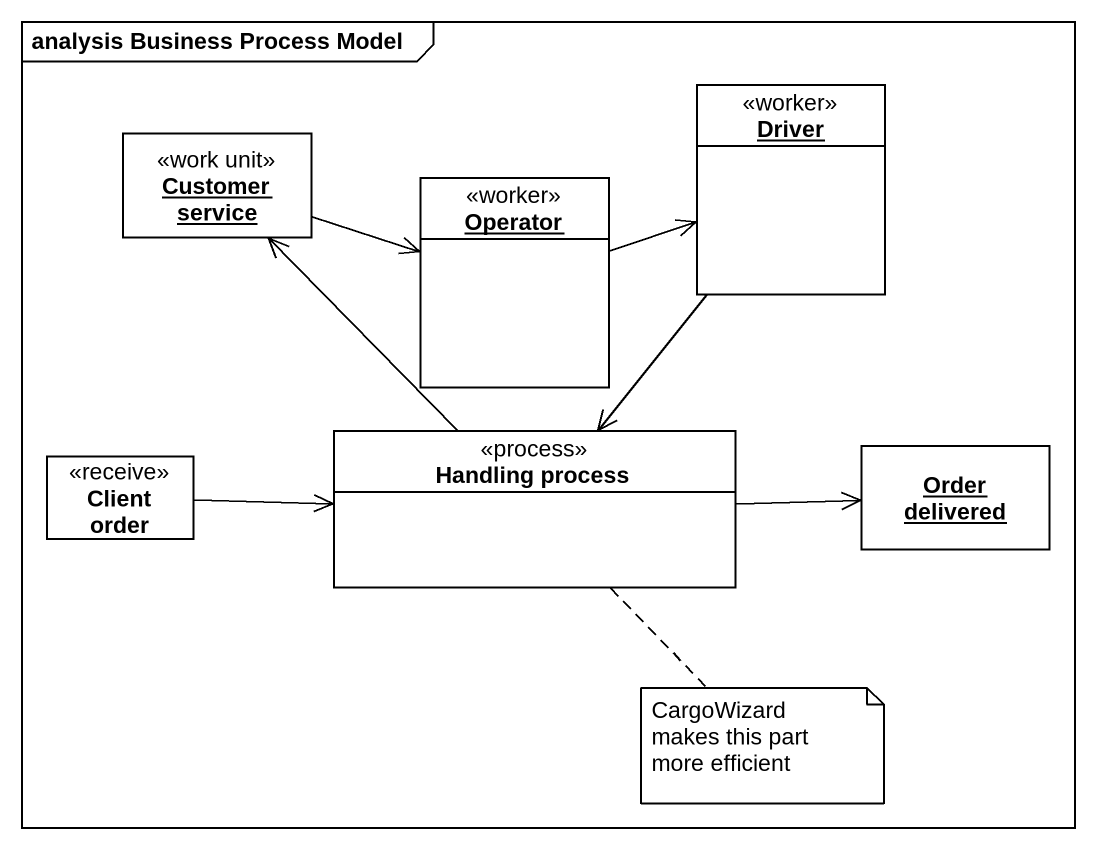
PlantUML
@startuml
mainframe analysis Business Process Model
hide circle
hide empty members
object Driver <<worker>>
object "Customer service" as Customer_service <<work unit>>
object Operator <<worker>>
class "Client order" as Client_order <<receive>>
class "Handling process" as Handling_process <<process>>
object "Order delivered" as Order_delivered
Driver --> Handling_process
Customer_service -right-> Operator
Operator -right-> Driver
Client_order -right-> Handling_process
Handling_process -up-> Customer_service
Handling_process -right-> Order_delivered
note bottom of Handling_process : CargoWizard makes this part more efficient
@enduml
